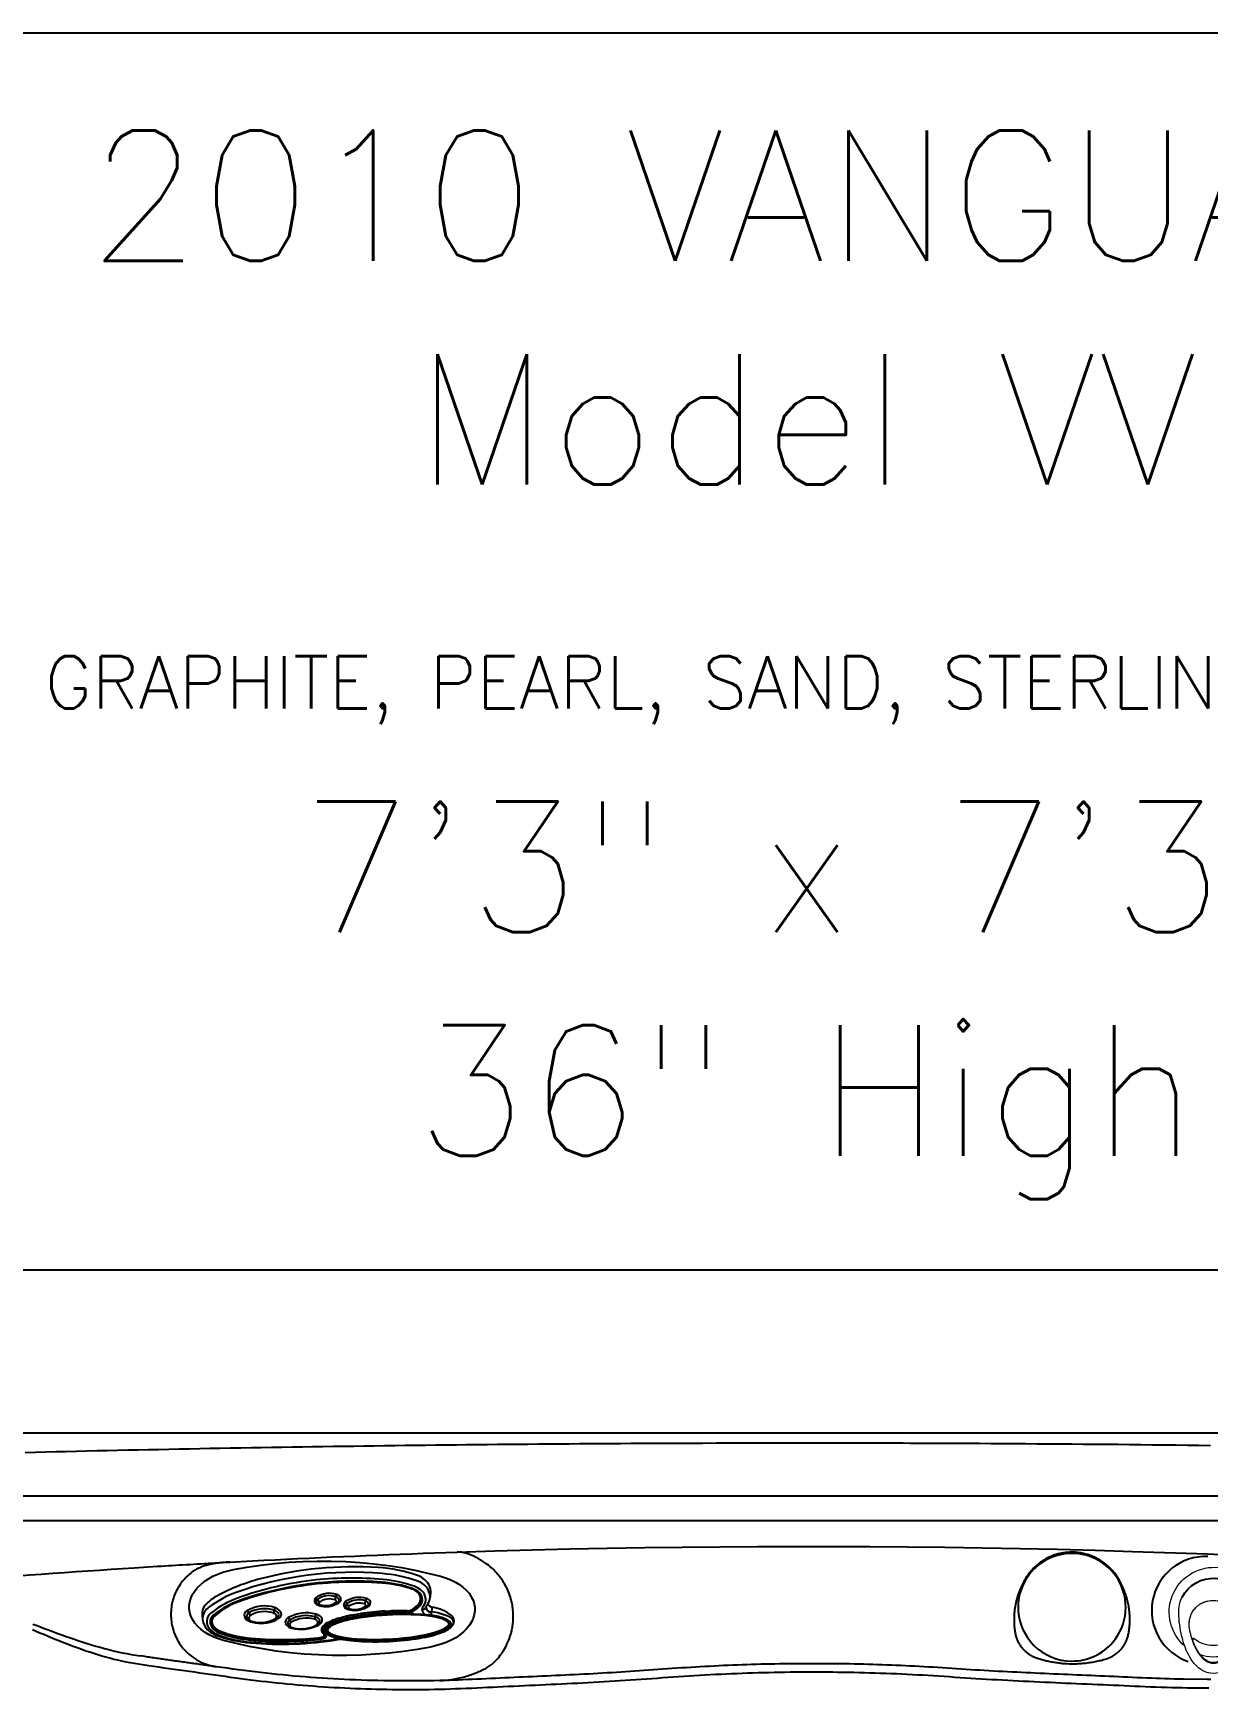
# Model space of a CAD drawing. Extents: x 527 to 614, y 487 to 635.
# Drawn here: x 546.6 to 582.6, y 583.7 to 634.7 of the extents above; entities that cross this region are included whole.
import ezdxf
from ezdxf.enums import TextEntityAlignment as Align

# ---------------------------------------------------------------- set-up
doc = ezdxf.new("R2010")
doc.units = 0
doc.header["$MEASUREMENT"] = 0
for name, color, linetype in [('1', 4, 'Continuous'), ('DIM', 3, 'Continuous'), ('DOMESTIC', 7, 'Continuous'), ('SPA', 2, 'Continuous')]:
    doc.layers.add(name, color=color, linetype=linetype)
doc.styles.add('SIMPLEX', font='simplex')
doc.styles.get("Standard").update_dxf_attribs({"font": 'simplex.shx', "height": 20})

# ---------------------------------------------------------------- blocks, each defined once
blk = doc.blocks.new('AUX PANEL')
at = {"layer": '1', "color": 3}
for p, q in [((3.509, 0.604), (3.478, 0.65)), ((3.575, 0.518), (3.53, 0.586)), ((4.058, 0.603), (4.081, 0.683)), ((4.09, 0.706), (4.105, 0.761)), ((4.38, 0.551), (4.414, 0.5)), ((4.986, 0.589), (4.966, 0.51)), ((4.997, 0.611), (5.013, 0.673)), ((1.381, 0.18), (1.412, 0.125)), ((1.475, 0.043), (1.435, 0.111)), ((2.197, 0.211), (2.18, 0.135)), ((2.208, 0.231), (2.221, 0.292)), ((2.639, 0.004), (2.67, -0.05)), ((3.463, 0.058), (3.446, -0.018)), ((3.473, 0.078), (3.487, 0.139)), ((4.479, 0.418), (4.435, 0.484)), ((2.733, -0.133), (2.694, -0.064))]:
    blk.add_line(p, q, dxfattribs=at)
at = {"layer": '1', "color": 2}
for centre, radius, start, end in [((4.985, -9.767), 11.402, 88.2128, 106.5253), ((5.198, -2.936), 4.567, 72.7244, 88.2128), ((3.446, -4.582), 5.993, 106.5253, 120.0224), ((6.355, 0.783), 0.673, 27.941, 72.7244), ((6.52, 0.928), 0.461, 347.4297, 21.5705), ((1.16, -0.625), 1.423, 120.0224, 139.1091), ((3.546, 0.549), 0.122, 123.8991, 191.1005), ((3.557, 0.551), 0.133, 191.1005, 239.2691), ((3.902, 0.081), 0.71, 73.3731, 126.6286), ((3.756, 1.11), 0.73, 253.8892, 306.3578), ((4.04, 0.544), 0.226, 39.2156, 73.3731), ((4.106, 0.625), 0.133, 308.5481, 353.0694), ((4.135, 0.622), 0.104, 353.0694, 39.2156), ((4.521, 0.398), 0.209, 132.6044, 153.8236), ((4.823, -0.049), 0.747, 74.7178, 126.4448), ((4.964, 0.465), 0.213, 43.2785, 74.7178), ((5.042, 0.539), 0.105, 2.3795, 43.2785), ((5.034, 0.539), 0.113, 318.9553, 2.3795), ((6.497, 0.801), 0.467, 330.2411, 356.5702), ((7.096, 0.785), 0.134, 161.0592, 185.0976), ((0.353, 0.073), 0.356, 139.1091, 177.165), ((0.575, 0.062), 0.579, 177.165, 195.0902), ((1.456, 0.037), 0.166, 124.9572, 195.5352), ((1.932, -0.719), 1.059, 74.5553, 122.303), ((2.119, -0.041), 0.356, 39.1161, 74.5553), ((2.29, 0.098), 0.136, 312.1345, 39.1161), ((2.747, -0.163), 0.199, 122.6939, 156.8016), ((3.227, -0.96), 1.129, 76.7009, 121.3875), ((3.4, -0.227), 0.376, 56.7854, 76.7009), ((3.655, 0.716), 0.324, 239.2691, 251.6989), ((3.508, -0.063), 0.18, 20.6812, 56.7854), ((3.563, -0.042), 0.121, 328.9479, 20.6812), ((4.41, 0.452), 0.0848, 153.8236, 197.8039), ((4.49, 0.478), 0.169, 197.8039, 216.3234), ((4.452, 0.45), 0.122, 216.3234, 246.3113), ((4.591, 0.767), 0.468, 246.3113, 256.5178), ((4.649, 1.008), 0.716, 256.5178, 287.4956), ((4.599, 1.167), 0.882, 287.4956, 301.8398), ((4.935, 0.625), 0.244, 301.8398, 318.9553), ((6.881, -0.821), 1.3, 54.6823, 82.229), ((7.51, 0.068), 0.211, 336.4607, 54.6823), ((7.58, 0.021), 0.129, 343.1859, 45.0041), ((0.491, -0.088), 0.474, 179.8157, 227.6318), ((0.754, 0.2), 0.864, 227.6318, 252.8661), ((1.455, 0.036), 0.164, 195.5352, 241.4325), ((1.697, 0.481), 0.671, 241.4325, 256.2015), ((1.785, 0.84), 1.041, 256.2015, 297.5534), ((2.013, 0.404), 0.548, 297.5534, 312.1345), ((2.671, -0.131), 0.117, 156.8016, 204.877), ((2.742, -0.098), 0.195, 204.877, 240.8784), ((2.874, 0.14), 0.468, 240.8784, 255.1995), ((3.004, 0.828), 1.167, 257.763, 299.021), ((3.472, 0.013), 0.228, 295.63, 328.9479), ((5.26, 6.446), 7.085, 274.0179, 281.6923), ((6.133, 2.652), 3.194, 280.147, 293.4583), ((7.001, 0.653), 1.015, 293.4583, 302.5562), ((7.298, 0.187), 0.462, 302.5562, 320.7933), ((7.452, 0.062), 0.264, 320.7933, 342.7195), ((1.747, 3.422), 4.235, 252.8661, 266.7927), ((2.089, 9.947), 10.769, 266.9181, 281.2009), ((4.278, -1.121), 0.513, 88.3059, 100.9296), ((4.256, -1.934), 1.326, 82.8545, 88.4017), ((5.11, 6.4), 7.051, 264.3901, 275.2555)]:
    blk.add_arc(centre, radius, start, end, dxfattribs=at)
at = {"layer": '1', "color": 3}
for centre, radius, start, end in [((4.898, -9.084), 10.546, 86.8632, 111.5506), ((4.876, -8.962), 10.247, 97.9706, 111.8262), ((4.94, -9.286), 10.481, 87.0677, 111.2921), ((5.003, -9.862), 11.03, 87.4903, 101.2777), ((4.88, -8.986), 10.271, 86.5699, 97.9706), ((5.294, -2.689), 4.139, 72.501, 87.4952), ((5.273, -2.793), 3.981, 73.2277, 87.0677), ((5.302, -2.643), 3.805, 73.2962, 87.2313), ((5.25, -2.804), 4.079, 72.6462, 86.5699), ((6.266, 0.448), 0.672, 50.6403, 72.6462), ((6.434, 0.738), 0.531, 4.3959, 78.6317), ((2.12, -2.091), 3.022, 111.2615, 129.3913), ((2.113, -2.063), 2.815, 111.8262, 130.4243), ((4.522, -7.881), 8.993, 100.738, 112.1152), ((3.549, 0.52), 0.0681, 147.5692, 208.5669), ((3.651, 0.455), 0.189, 129.8753, 147.5692), ((3.9, 0.087), 0.633, 73.4336, 125.8479), ((3.61, 0.473), 0.0468, 123.687, 168.3826), ((3.754, 1.057), 0.664, 254.4282, 305.983), ((3.899, 0.093), 0.525, 72.5871, 126.8184), ((3.757, 0.965), 0.556, 253.9429, 305.979), ((4.033, 0.522), 0.0756, 43.0492, 72.5871), ((4.025, 0.506), 0.195, 54.0655, 73.4336), ((4.064, 0.545), 0.0357, 303.2086, 351.2073), ((4.059, 0.546), 0.0408, 351.2073, 43.0492), ((4.083, 0.587), 0.0953, 5.0171, 54.0655), ((4.095, 0.588), 0.0841, 305.983, 5.0171), ((4.82, -0.045), 0.665, 75.5501, 125.3139), ((4.816, -0.029), 0.55, 74.6927, 126.8054), ((4.938, 0.415), 0.19, 54.8314, 75.5501), ((4.999, 0.5), 0.0854, 9.7066, 54.8314), ((5.01, 0.502), 0.0741, 323.8454, 9.7066), ((6.31, 0.63), 0.392, 35.432, 77.2832), ((6.317, 0.64), 0.371, 16.1555, 77.5899), ((6.26, 0.484), 0.557, 47.3073, 73.2277), ((6.222, 0.449), 0.593, 49.076, 63.9015), ((6.288, 0.8), 0.418, 309.7821, 323.2215), ((6.266, 0.835), 0.468, 313.1514, 327.7289), ((6.442, 0.704), 0.257, 0.3358, 49.076), ((6.443, 0.682), 0.288, 306.9321, 47.3073), ((6.565, 0.61), 0.0832, 313.3958, 342.3064), ((6.423, 0.711), 0.253, 350.8857, 35.432), ((6.416, 0.709), 0.26, 331.3848, 351.4245), ((6.459, 0.713), 0.24, 327.7289, 356.3018), ((6.445, 0.665), 0.391, 8.207, 50.6403), ((6.92, 0.381), 0.192, 137.2968, 179.7854), ((6.552, 0.68), 0.283, 323.3704, 8.207), ((6.928, 0.461), 0.0807, 137.932, 181.7008), ((7.159, 0.366), 0.327, 141.7136, 152.8307), ((7.09, 0.717), 0.252, 219.319, 262.229), ((0.464, -0.12), 0.449, 125.7886, 176.0645), ((0.489, -0.192), 0.339, 126.3542, 229.549), ((0.608, -0.252), 0.369, 130.1613, 155.7405), ((0.542, -0.181), 0.258, 125.8818, 192.4668), ((1.953, -1.713), 2.314, 110.6898, 133.9375), ((2.142, -2.108), 2.777, 111.2921, 129.6708), ((1.471, 0.004), 0.107, 152.7339, 212.7658), ((1.519, -0.02), 0.16, 124.1793, 152.7339), ((1.937, -0.724), 0.979, 74.0084, 121.0922), ((1.571, -0.087), 0.153, 128.0613, 147.9271), ((1.936, -0.697), 0.864, 73.9923, 122.1245), ((2.145, -0.006), 0.142, 22.2291, 78.4856), ((2.141, -0.014), 0.24, 43.5931, 74.0084), ((2.194, 0.028), 0.0852, 296.3745, 13.5406), ((2.19, 0.1), 0.166, 296.8486, 325.4042), ((2.231, 0.072), 0.116, 325.4042, 43.5931), ((3.23, -0.952), 1.037, 77.0116, 121.1182), ((3.23, -0.95), 0.957, 76.8343, 121.2453), ((3.422, -0.167), 0.229, 48.7509, 79.6516), ((3.614, 0.555), 0.143, 208.5669, 254.4282), ((3.599, 0.475), 0.0356, 168.3826, 202.5332), ((3.612, 0.48), 0.0492, 202.5332, 222.9991), ((3.497, -0.081), 0.115, 7.9831, 49.4672), ((3.615, 0.484), 0.0543, 222.9991, 256.7133), ((4.471, -0.953), 1.03, 106.5339, 114.5292), ((5.34, -3.307), 3.525, 102.8403, 110.6261), ((5.585, -4.141), 4.34, 100.5484, 109.5628), ((-0.018, 14.17), 14.745, 286.5339, 287.4444), ((5.504, -3.891), 4.038, 102.2348, 108.3973), ((5.717, -4.638), 4.807, 99.0995, 107.8856), ((4.468, 0.419), 0.0796, 150.4891, 190.7765), ((4.471, 0.42), 0.0832, 190.7765, 243.1564), ((4.495, 0.403), 0.112, 123.4939, 150.4891), ((4.934, -1.591), 1.775, 99.8338, 107.4444), ((4.593, 0.66), 0.352, 243.1564, 251.5771), ((4.509, 0.379), 0.0398, 126.097, 204.1853), ((4.522, 0.392), 0.0572, 210.9526, 260.5563), ((4.647, 0.99), 0.685, 255.9831, 305.64), ((6.284, -7.363), 7.57, 93.3483, 103.6374), ((4.65, 0.902), 0.583, 256.3823, 305.5673), ((5.998, -6.07), 6.365, 98.8978, 103.0896), ((3.848, 4.674), 4.583, 279.8338, 282.6858), ((6.38, -8.259), 8.493, 90.8326, 101.7653), ((6.378, -8.401), 8.672, 90.7076, 100.5484), ((6.29, -7.841), 8.171, 94.8825, 100.1158), ((6.364, -8.326), 8.551, 90.8476, 99.4711), ((4.951, 0.443), 0.0591, 34.3397, 77.9306), ((4.965, 0.461), 0.0411, 304.9146, 341.0021), ((4.973, 0.458), 0.0326, 341.0021, 34.3397), ((6.383, -8.558), 8.882, 93.025, 98.8687), ((4.954, 0.543), 0.144, 310.0461, 323.8454), ((5.482, 3.073), 2.775, 272.3124, 276.4711), ((6.39, -8.711), 9.046, 90.7404, 93.7685), ((6.393, -6.216), 6.434, 84.8655, 94.9188), ((6.3, -6.423), 6.746, 90.1738, 93.2747), ((6.465, -4.752), 4.981, 83.7239, 92.6272), ((6.421, -6.928), 7.162, 86.4713, 91.3134), ((6.286, 0.603), 0.269, 267.1106, 296.5573), ((6.279, 0.607), 0.284, 270.1174, 305.362), ((6.281, 0.595), 0.324, 270.7773, 305.3436), ((5.59, 1.557), 1.447, 304.3422, 311.8229), ((5.653, 1.489), 1.365, 305.362, 313.1514), ((7.971, -1.352), 2.256, 126.9321, 131.7726), ((6.729, 0.519), 0.133, 269.1945, 321.2663), ((6.914, 0.401), 0.187, 185.7097, 251.1934), ((6.778, 0.48), 0.0707, 321.2663, 351.2247), ((7.011, 0.487), 0.166, 189.7009, 275.984), ((6.869, -1.11), 1.324, 83.9007, 90.2641), ((7.179, -4.264), 4.496, 92.6065, 93.9775), ((6.722, -2.233), 2.438, 77.8804, 84.1832), ((6.913, -1.414), 1.642, 86.2447, 87.8295), ((6.995, 0.227), 0.0251, 304.6788, 354.3337), ((6.76, -1.902), 2.123, 71.5446, 83.2367), ((6.885, -1.285), 1.489, 66.5256, 85.1925), ((6.714, 0.293), 0.314, 347.339, 5.2156), ((6.798, -1.709), 1.947, 70.3737, 83.4318), ((-44.67, 7.536), 52.198, 352.0555, 352.2188), ((6.88, -1.462), 1.791, 68.7788, 85.2916), ((7.039, -0.86), 1.029, 68.4457, 79.1127), ((7.219, -0.405), 0.539, 55.1292, 68.4457), ((7.292, -0.308), 0.443, 54.3966, 71.5446), ((7.285, -0.337), 0.491, 50.7876, 70.102), ((7.401, -0.098), 0.195, 43.96, 66.5256), ((7.368, -0.192), 0.43, 45.0041, 68.1277), ((7.469, -0.047), 0.103, 14.5673, 55.1292), ((7.429, -0.071), 0.155, 31.3477, 43.96), ((7.458, -0.08), 0.16, 34.1573, 55.4533), ((7.507, -0.023), 0.0639, 328.3765, 31.3477), ((7.537, -0.028), 0.066, 9.4117, 35.1562), ((7.509, -0.062), 0.135, 25.2231, 50.7876), ((0.49, -0.199), 0.241, 155.7405, 201.1498), ((0.607, -0.154), 0.366, 201.1498, 229.791), ((0.796, 0.168), 0.813, 229.549, 251.3924), ((0.542, -0.181), 0.258, 192.4668, 225.9064), ((0.544, -0.182), 0.238, 145.5885, 216.491), ((0.712, -0.055), 0.448, 216.6808, 252.308), ((0.768, 0.052), 0.582, 225.9064, 250.7557), ((0.726, -0.013), 0.55, 229.791, 250.6244), ((1.719, 2.917), 3.586, 251.421, 266.6959), ((1.642, 2.557), 3.235, 250.7557, 268.2288), ((1.545, 0.052), 0.195, 212.7658, 238.9868), ((1.495, -0.039), 0.0641, 147.9271, 199.8187), ((1.55, -0.02), 0.122, 199.8187, 253.5053), ((1.569, 0.092), 0.241, 238.9868, 257.7433), ((1.777, 0.8), 0.979, 254.6751, 299.9168), ((1.771, 0.741), 0.914, 253.9045, 300.2528), ((2.755, -0.173), 0.124, 119.3649, 179.4903), ((2.697, -0.172), 0.0667, 179.4903, 211.4512), ((2.801, -0.109), 0.188, 211.4512, 232.968), ((2.913, 0.122), 0.442, 239.3306, 254.9563), ((2.78, -0.212), 0.0917, 119.9247, 176.6499), ((2.751, -0.21), 0.0627, 176.6499, 226.1655), ((2.836, -0.13), 0.18, 224.0976, 257.7365), ((3.005, 0.713), 1.04, 258.5229, 301.6489), ((3.418, -0.172), 0.156, 40.7191, 79.6716), ((3.281, 0.092), 0.363, 300.9021, 313.0712), ((3.476, -0.116), 0.078, 313.0712, 353.294), ((3.482, -0.117), 0.0718, 353.294, 40.7191), ((3.433, -0.011), 0.199, 306.2106, 325.1023), ((3.528, -0.077), 0.0841, 325.1023, 7.9831), ((3.747, -0.324), 0.0827, 150.5571, 182.8718), ((3.82, -0.32), 0.155, 182.8718, 227.961), ((4.062, -0.501), 0.444, 130.5135, 150.5571), ((3.836, -0.336), 0.138, 172.0602, 214.1366), ((3.925, -0.359), 0.23, 124.3894, 169.4043), ((2.079, -2.308), 2.487, 47.71, 48.7976), ((3.843, -0.351), 0.136, 207.1302, 236.6627), ((3.818, -0.364), 0.0904, 166.6135, 217.2924), ((3.931, -0.391), 0.206, 126.5464, 166.6135), ((4.053, -0.185), 0.386, 217.2924, 229.962), ((3.732, -0.491), 0.0307, 346.5457, 47.71), ((3.727, -0.504), 0.0346, 328.4818, 9.2387), ((3.712, -0.55), 0.101, 41.922, 56.6627), ((4.135, -0.588), 0.557, 115.2129, 130.5135), ((3.765, -0.503), 0.0312, 340.7519, 41.922), ((3.887, -0.357), 0.0974, 144.7267, 219.3538), ((5.11, -2.09), 2.327, 120.2638, 124.3894), ((3.767, -0.526), 0.0596, 328.2455, 49.962), ((4.067, -0.485), 0.319, 124.409, 144.7267), ((4.548, -1.223), 1.242, 109.5628, 126.5464), ((3.978, -0.282), 0.216, 219.3538, 235.0523), ((3.888, -0.335), 0.0706, 140.1355, 219.6246), ((3.944, -0.303), 0.128, 190.8459, 243.2975), ((4.168, -0.569), 0.435, 121.2, 140.1355), ((4, -0.251), 0.211, 217.7981, 243.3099), ((3.919, -0.332), 0.0634, 141.203, 219.1831), ((4.12, -0.08), 0.462, 235.0523, 248.4056), ((4.177, -0.54), 0.395, 115.704, 141.203), ((4.045, -0.229), 0.226, 219.1831, 246.3327), ((4.26, 0.21), 0.73, 239.2096, 254.2492), ((4.565, -1.211), 1.199, 106.2225, 124.409), ((9.616, -12.229), 13.424, 114.5292, 115.2129), ((4.216, 0.127), 0.646, 241.3274, 251.047), ((4.33, -0.753), 0.78, 107.2647, 120.2638), ((4.61, -1.3), 1.29, 106.6488, 121.2), ((4.516, 0.923), 1.541, 248.4056, 265.6006), ((4.489, 0.783), 1.331, 246.3327, 263.3862), ((5.112, -2.481), 2.549, 103.9108, 115.704), ((4.526, 1.067), 1.636, 251.4763, 266.013), ((4.643, 1.57), 2.143, 254.2492, 264.5053), ((5.024, 7.92), 8.502, 269.1517, 277.8679), ((5.207, 6.346), 6.983, 272.7222, 285.7486), ((5.01, 8.132), 8.73, 274.7939, 279.984), ((5.139, 7.174), 7.757, 276.2528, 281.4226), ((5.513, 4.925), 5.47, 277.091, 287.0145), ((5.716, 4.172), 4.707, 279.8723, 287.2579), ((6.064, 2.81), 3.296, 280.6899, 293.4611), ((6.745, 1.019), 1.439, 284.6623, 303.8175), ((6.55, 1.504), 1.912, 287.104, 298.0281), ((6.608, 1.328), 1.709, 287.1896, 299.2994), ((7.053, 0.495), 0.778, 294.4942, 309.3287), ((7.319, 0.093), 0.285, 296.1958, 328.3765), ((7.186, 0.296), 0.547, 298.7146, 311.9764), ((7.41, 0.034), 0.252, 302.904, 330.5441), ((7.442, 0.02), 0.164, 309.3287, 346.5223), ((7.464, 0.001), 0.142, 308.0204, 340.8538), ((7.534, -0.023), 0.0683, 340.8538, 5.6104), ((7.548, -0.044), 0.093, 330.5441, 25.2231), ((1.653, 2.713), 3.498, 251.3924, 267.7645), ((1.658, 2.639), 3.361, 250.6244, 267.4121), ((2.124, 9.523), 10.261, 266.5519, 276.9572), ((2.128, 9.385), 10.067, 266.4926, 273.2192), ((2.114, 9.839), 10.637, 266.781, 281.4595), ((2.157, 8.778), 9.475, 266.2819, 279.2521), ((2.133, 9.406), 10.088, 273.1801, 278.8593), ((2.905, 3.665), 4.352, 276.0969, 281.2051), ((3.665, -0.381), 0.193, 274.3564, 303.3397), ((3.676, -0.459), 0.103, 276.3351, 322.16), ((3.73, -0.503), 0.102, 281.2051, 328.2455), ((3.74, -0.494), 0.0569, 303.3397, 340.7519), ((4.968, 4.102), 4.685, 262.2396, 269.1507), ((5.063, 5.863), 6.51, 264.1363, 274.1865), ((4.416, -0.589), 0.0236, 79.0835, 88.6815), ((5.016, 4.892), 5.49, 263.7712, 270.3976), ((5.077, 6.897), 7.488, 265.1015, 276.9538), ((5.015, 7.84), 8.438, 270.2675, 274.9269)]:
    blk.add_arc(centre, radius, start, end, dxfattribs=at)
blk = doc.blocks.new('air')
at = {"color": 4, "linetype": 'Continuous', "lineweight": 15}
for start, end in [(220.7492, 142.9494), (165.1969, 197.8132)]:
    blk.add_arc((0, 0), 1.375, start, end, dxfattribs=at)
at = {"layer": '1', "linetype": 'Continuous', "lineweight": 15}
blk.add_line((-1.521, -0.646), (-1.523, -0.644), dxfattribs=at)
at = {"layer": '1', "linetype": 'Continuous', "lineweight": 15, "flags": 128}
blk.add_lwpolyline([(-0.81, 0.621), (-0.905, 0.587), (-0.999, 0.549), (-1.092, 0.505), (-1.181, 0.456), (-1.267, 0.4), (-1.347, 0.337), (-1.405, 0.282), (-1.457, 0.221), (-1.487, 0.176), (-1.512, 0.128), (-1.531, 0.077), (-1.544, 0.02), (-1.546, -0.039), (-1.539, -0.097), (-1.522, -0.153), (-1.5, -0.203), (-1.472, -0.25), (-1.44, -0.294), (-1.381, -0.359), (-1.315, -0.416), (-1.244, -0.468), (-1.149, -0.525), (-1.05, -0.576), (-0.948, -0.619), (-0.844, -0.658)], dxfattribs=at)
at = {"layer": '1', "linetype": 'Continuous', "lineweight": 15}
for centre, radius, start, end in [((0.104, -2.603), 3.642, 92.0665, 102.7282), ((0.021, 0.084), 0.954, 70.8918, 92.891), ((-0.734, -0.399), 1.272, 112.1545, 143.4931), ((-0.187, -1.448), 2.451, 102.0442, 114.7624), ((-0.148, 0), 0.873, 137.3551, 181.5716), ((-1.223, -0.024), 0.655, 144.4276, 215.6266), ((-0.741, 0.343), 1.261, 216.4207, 247.5271), ((-0.141, -0.046), 0.88, 178.584, 220.1541), ((-0.154, 1.5), 2.557, 245.294, 257.3674), ((0.073, 2.388), 3.473, 256.4351, 268.374), ((0.016, -0.096), 0.988, 267.5789, 296.8901)]:
    blk.add_arc(centre, radius, start, end, dxfattribs=at)
at = {"layer": '1'}
for centre, radius, start, end in [((-0.802, 0.605), 0.0177, 309.977, 117.7542), ((-0.036, -0.025), 1.076, 297.6393, 69.9241), ((-0.836, -0.631), 0.028, 253.5221, 38.0725)]:
    blk.add_arc(centre, radius, start, end, dxfattribs=at)
at = {"layer": '1', "color": 3, "linetype": 'Continuous', "lineweight": 15}
for points, knots in [([(-0.605, -0.743), (-0.647, -0.733), (-0.729, -0.712), (-0.85, -0.673), (-0.969, -0.629), (-1.086, -0.577), (-1.185, -0.524), (-1.266, -0.473), (-1.331, -0.426), (-1.391, -0.373), (-1.446, -0.315), (-1.494, -0.251), (-1.526, -0.192), (-1.545, -0.142), (-1.556, -0.103), (-1.563, -0.064), (-1.566, -0.024), (-1.564, 0.016), (-1.557, 0.056), (-1.546, 0.094), (-1.527, 0.144), (-1.495, 0.202), (-1.446, 0.266), (-1.391, 0.324), (-1.33, 0.376), (-1.266, 0.423), (-1.185, 0.475), (-1.087, 0.528), (-0.971, 0.58), (-0.851, 0.625), (-0.73, 0.663), (-0.648, 0.684), (-0.607, 0.694)], [0, 0, 0, 0, 0.049918, 0.099848, 0.149772, 0.199708, 0.249758, 0.281163, 0.312549, 0.343847, 0.375097, 0.406409, 0.43777, 0.453463, 0.469146, 0.48481, 0.500452, 0.516071, 0.531676, 0.547279, 0.562891, 0.594116, 0.625338, 0.65655, 0.687781, 0.719016, 0.750242, 0.800203, 0.850202, 0.900166, 0.950083, 1, 1, 1, 1]), ([(-0.607, 0.694), (-0.587, 0.699), (-0.548, 0.707), (-0.508, 0.711), (-0.488, 0.713)], [0, 0, 0, 0, 0.499996, 1, 1, 1, 1]), ([(-0.432, 0.718), (-0.441, 0.717), (-0.46, 0.716), (-0.479, 0.714), (-0.488, 0.713)], [0, 0, 0, 0, 0.503897, 1, 1, 1, 1]), ([(-0.302, 0.718), (-0.325, 0.719), (-0.368, 0.721), (-0.411, 0.719), (-0.432, 0.718)], [0, 0, 0, 0, 0.515264, 1, 1, 1, 1]), ([(-0.029, 0.638), (-0.052, 0.649), (-0.097, 0.671), (-0.163, 0.693), (-0.225, 0.708), (-0.265, 0.714), (-0.284, 0.716)], [0, 0, 0, 0, 0.2871549, 0.5493861, 0.7868935, 1, 1, 1, 1]), ([(0.36, -0.024), (0.359, 0.002), (0.358, 0.054), (0.345, 0.133), (0.33, 0.192), (0.317, 0.232), (0.31, 0.252), (0.302, 0.272), (0.293, 0.293), (0.284, 0.313), (0.274, 0.333), (0.257, 0.365), (0.23, 0.407), (0.191, 0.46), (0.145, 0.511), (0.092, 0.559), (0.034, 0.602), (-0.008, 0.626), (-0.029, 0.638)], [0, 0, 0, 0, 0.095821, 0.193894, 0.294492, 0.320678, 0.347244, 0.374185, 0.401486, 0.429141, 0.457148, 0.485334, 0.563526, 0.642838, 0.730397, 0.819135, 0.909028, 1, 1, 1, 1]), ([(-0.031, -0.684), (-0.01, -0.672), (0.032, -0.65), (0.089, -0.608), (0.143, -0.56), (0.184, -0.515), (0.216, -0.474), (0.24, -0.44), (0.261, -0.405), (0.28, -0.37), (0.294, -0.339), (0.305, -0.314), (0.321, -0.272), (0.341, -0.206), (0.357, -0.114), (0.359, -0.054), (0.36, -0.024)], [0, 0, 0, 0, 0.089465, 0.177985, 0.265807, 0.356658, 0.40795, 0.458748, 0.509015, 0.558748, 0.607996, 0.633599, 0.659069, 0.775989, 0.88959, 1, 1, 1, 1]), ([(-0.469, -0.763), (-0.492, -0.761), (-0.538, -0.758), (-0.583, -0.748), (-0.605, -0.743)], [0, 0, 0, 0, 0.500007, 1, 1, 1, 1]), ([(-0.469, -0.763), (-0.458, -0.763), (-0.435, -0.765), (-0.412, -0.765), (-0.4, -0.765)], [0, 0, 0, 0, 0.497126, 1, 1, 1, 1]), ([(-0.283, -0.76), (-0.263, -0.758), (-0.223, -0.752), (-0.162, -0.737), (-0.096, -0.715), (-0.053, -0.695), (-0.031, -0.684)], [0, 0, 0, 0, 0.219659, 0.459288, 0.719297, 1, 1, 1, 1])]:
    blk.add_open_spline(points, degree=3, knots=knots, dxfattribs=at)
for points in [[(-0.302, 0.718), (-0.284, 0.716)], [(-0.4, -0.765), (-0.303, -0.762)]]:
    blk.add_open_spline(points, degree=1, dxfattribs=at)
at = {"layer": '1', "linetype": 'Continuous', "lineweight": 15}
blk.add_open_spline([(-0.283, -0.76), (-0.303, -0.762)], degree=1, dxfattribs=at)
blk = doc.blocks.new('2010VANGUARD')
at = {"layer": '1', "color": 3, "linetype": 'Continuous'}
for p, q in [((74.867, 84.809), (11.87, 84.809)), ((51.483, 83.088), (51.499, 83.05)), ((50.116, 82.338), (50.153, 82.355)), ((50.168, 82.414), (50.352, 82.586)), ((52.853, 82.38), (52.912, 82.251))]:
    blk.add_line(p, q, dxfattribs=at)
at = {"layer": '1', "color": 4}
blk.add_lwpolyline([(86.737, 74.737, 0.414214), (74.737, 86.737), (12, 86.737, 0.414214), (0, 74.737), (0, 12, 0.414214), (12, 0), (74.737, 0, 0.414214), (86.737, 12)], format="xyb", close=True, dxfattribs=at)
at = {"layer": '1', "color": 3, "linetype": 'Continuous'}
for points in [[(40.186, 86.423), (39.872, 86.422), (39.557, 86.421), (39.242, 86.42), (38.928, 86.418), (38.613, 86.417), (38.298, 86.415), (37.984, 86.414), (37.669, 86.412), (37.354, 86.41), (37.04, 86.408), (36.725, 86.406), (36.41, 86.404), (36.095, 86.402), (35.781, 86.399), (35.466, 86.397), (35.151, 86.394), (34.837, 86.392), (34.522, 86.389), (34.207, 86.386), (33.893, 86.383), (33.578, 86.38), (33.264, 86.377), (32.949, 86.374), (32.634, 86.37), (32.32, 86.367), (32.005, 86.363), (31.69, 86.36), (31.376, 86.356), (31.061, 86.352), (30.746, 86.348), (30.432, 86.344), (30.117, 86.34), (29.803, 86.336), (29.488, 86.331), (29.173, 86.327), (28.859, 86.322), (28.544, 86.318), (28.23, 86.313), (27.915, 86.308), (27.6, 86.303), (27.286, 86.298), (26.971, 86.293), (26.657, 86.288), (26.342, 86.282), (26.027, 86.277), (25.713, 86.271), (25.398, 86.265), (25.084, 86.26), (24.769, 86.254), (24.454, 86.248), (24.14, 86.242), (23.825, 86.235), (23.511, 86.229), (23.196, 86.223), (22.882, 86.216), (22.567, 86.209), (22.253, 86.203), (21.938, 86.196), (21.623, 86.189), (21.309, 86.182), (20.994, 86.175), (20.68, 86.167), (20.365, 86.16), (20.051, 86.153), (19.736, 86.145), (19.422, 86.137)], [(46.535, 86.423), (46.323, 86.424), (46.112, 86.424), (45.9, 86.425), (45.688, 86.426), (45.477, 86.426), (45.265, 86.427), (45.054, 86.427), (44.842, 86.427), (44.63, 86.428), (44.419, 86.428), (44.207, 86.428), (43.996, 86.428), (43.784, 86.428), (43.572, 86.428), (43.361, 86.428), (43.149, 86.428), (42.937, 86.428), (42.726, 86.428), (42.514, 86.428), (42.303, 86.428), (42.091, 86.428), (41.879, 86.427), (41.668, 86.427), (41.456, 86.426), (41.245, 86.426), (41.033, 86.426), (40.821, 86.425), (40.61, 86.424), (40.186, 86.423)], [(55.744, 86.351), (55.39, 86.356), (55.036, 86.36), (54.681, 86.364), (54.327, 86.368), (53.973, 86.372), (53.619, 86.376), (53.265, 86.379), (52.911, 86.383), (52.556, 86.386), (52.202, 86.389), (51.848, 86.392), (51.494, 86.395), (51.14, 86.398), (50.785, 86.401), (50.431, 86.403), (50.077, 86.406), (49.723, 86.408), (49.369, 86.41), (49.014, 86.412), (48.66, 86.414), (48.306, 86.416), (47.952, 86.418), (47.598, 86.419), (47.243, 86.421), (46.535, 86.423)], [(11.868, 84.061), (13.968, 84.061), (16.068, 84.061), (18.168, 84.061), (20.268, 84.061), (22.368, 84.061), (24.468, 84.061), (26.568, 84.061), (28.668, 84.061), (30.768, 84.061), (32.868, 84.061), (34.968, 84.061), (37.068, 84.061), (39.168, 84.061), (41.268, 84.061), (43.368, 84.061), (45.468, 84.061), (47.568, 84.061), (49.668, 84.061), (51.768, 84.061), (53.868, 84.061), (55.968, 84.061)], [(25.69, 82.783), (25.659, 82.782), (25.627, 82.78), (25.595, 82.778), (25.563, 82.775), (25.531, 82.773), (25.499, 82.77), (25.467, 82.768), (25.436, 82.765), (25.404, 82.761), (25.372, 82.758), (25.341, 82.754), (25.311, 82.75), (25.28, 82.746), (25.249, 82.742), (25.218, 82.737), (25.187, 82.731), (25.156, 82.726), (25.126, 82.72), (25.095, 82.713), (25.064, 82.707), (25.034, 82.699), (25.004, 82.692), (24.974, 82.683), (24.944, 82.675), (24.914, 82.665), (24.884, 82.655), (24.855, 82.645), (24.827, 82.635), (24.799, 82.623), (24.772, 82.612), (24.746, 82.6), (24.721, 82.588), (24.696, 82.576), (24.672, 82.563), (24.649, 82.55), (24.626, 82.536), (24.604, 82.523), (24.582, 82.509), (24.541, 82.48)], [(33.437, 82.811), (33.408, 82.829), (33.379, 82.846), (33.351, 82.863), (33.323, 82.879), (33.296, 82.894), (33.269, 82.909), (33.242, 82.923), (33.216, 82.937), (33.191, 82.95), (33.166, 82.962), (33.14, 82.974), (33.116, 82.986), (33.091, 82.996), (33.066, 83.006), (33.042, 83.016), (33.018, 83.025), (32.993, 83.034), (32.968, 83.042), (32.943, 83.05), (32.918, 83.057), (32.893, 83.063), (32.867, 83.069), (32.841, 83.075), (32.816, 83.079), (32.79, 83.083), (32.764, 83.086), (32.738, 83.088), (32.712, 83.089), (32.659, 83.089)], [(33.798, 79.716), (33.838, 79.757), (33.877, 79.799), (33.913, 79.842), (33.948, 79.884), (33.981, 79.926), (34.011, 79.969), (34.041, 80.011), (34.071, 80.056), (34.1, 80.104), (34.129, 80.155), (34.158, 80.209), (34.186, 80.266), (34.214, 80.326), (34.239, 80.386), (34.26, 80.442), (34.278, 80.493), (34.292, 80.539), (34.304, 80.577), (34.313, 80.611), (34.322, 80.646), (34.33, 80.681), (34.338, 80.717), (34.345, 80.755), (34.352, 80.793), (34.358, 80.832), (34.364, 80.872), (34.369, 80.912), (34.372, 80.954), (34.376, 80.996), (34.378, 81.039), (34.379, 81.083), (34.379, 81.128), (34.379, 81.173), (34.377, 81.219), (34.374, 81.266), (34.37, 81.313), (34.365, 81.361), (34.358, 81.41), (34.35, 81.459), (34.341, 81.509), (34.33, 81.559), (34.318, 81.61), (34.305, 81.661), (34.289, 81.713), (34.272, 81.764), (34.254, 81.816), (34.234, 81.868), (34.212, 81.919), (34.189, 81.97), (34.165, 82.019), (34.139, 82.068), (34.112, 82.116), (34.084, 82.163), (34.054, 82.209), (34.024, 82.255), (33.992, 82.299), (33.959, 82.343), (33.925, 82.385), (33.89, 82.426), (33.854, 82.467), (33.816, 82.506), (33.778, 82.545), (33.739, 82.582), (33.698, 82.618), (33.657, 82.653), (33.615, 82.687), (33.572, 82.72), (33.528, 82.751), (33.437, 82.811)], [(51.483, 83.088), (51.42, 83.086), (51.359, 83.082), (51.299, 83.076), (51.24, 83.068), (51.183, 83.058), (51.127, 83.046), (51.073, 83.032), (51.02, 83.017), (50.969, 83.001), (50.92, 82.983), (50.872, 82.964), (50.826, 82.945), (50.782, 82.924), (50.739, 82.903), (50.697, 82.88), (50.655, 82.856), (50.615, 82.831), (50.575, 82.805), (50.536, 82.778), (50.498, 82.75), (50.46, 82.721), (50.424, 82.69), (50.389, 82.659), (50.354, 82.627), (50.321, 82.593), (50.288, 82.559), (50.256, 82.524), (50.226, 82.488), (50.168, 82.414)], [(52.853, 82.38), (52.832, 82.41), (52.811, 82.439), (52.788, 82.467), (52.765, 82.496), (52.741, 82.524), (52.717, 82.551), (52.691, 82.579), (52.665, 82.606), (52.637, 82.632), (52.609, 82.659), (52.58, 82.684), (52.55, 82.71), (52.519, 82.734), (52.488, 82.758), (52.456, 82.782), (52.423, 82.805), (52.39, 82.827), (52.356, 82.848), (52.321, 82.869), (52.285, 82.888), (52.249, 82.907), (52.212, 82.926), (52.175, 82.943), (52.137, 82.96), (52.098, 82.975), (52.059, 82.99), (52.019, 83.004), (51.979, 83.017), (51.939, 83.028), (51.898, 83.039), (51.857, 83.049), (51.816, 83.057), (51.775, 83.065), (51.734, 83.071), (51.692, 83.077), (51.651, 83.081), (51.609, 83.084), (51.567, 83.087), (51.483, 83.088)], [(24.541, 82.48), (24.5, 82.448), (24.461, 82.416), (24.422, 82.382), (24.385, 82.348), (24.348, 82.312), (24.313, 82.275), (24.279, 82.236), (24.247, 82.197), (24.215, 82.157), (24.185, 82.116), (24.156, 82.074), (24.128, 82.03), (24.102, 81.986), (24.077, 81.941), (24.053, 81.896), (24.031, 81.849), (24.011, 81.802), (23.991, 81.753), (23.974, 81.705), (23.958, 81.655), (23.943, 81.605), (23.93, 81.554), (23.919, 81.502), (23.909, 81.45), (23.901, 81.398), (23.895, 81.345), (23.89, 81.291), (23.887, 81.237), (23.886, 81.183), (23.887, 81.128), (23.89, 81.074), (23.894, 81.019), (23.901, 80.964), (23.909, 80.909), (23.919, 80.854), (23.932, 80.799), (23.946, 80.744), (23.962, 80.689), (23.98, 80.636), (24, 80.584), (24.02, 80.534), (24.043, 80.485), (24.067, 80.437), (24.092, 80.391), (24.118, 80.345), (24.145, 80.301), (24.174, 80.259), (24.203, 80.217), (24.234, 80.177), (24.265, 80.138), (24.298, 80.101), (24.331, 80.065), (24.365, 80.03), (24.401, 79.996), (24.437, 79.963), (24.476, 79.93), (24.516, 79.898), (24.558, 79.867), (24.647, 79.807)], [(50.116, 82.338), (50.079, 82.281), (50.045, 82.223), (50.013, 82.165), (49.983, 82.107), (49.955, 82.049), (49.928, 81.991), (49.904, 81.934), (49.881, 81.876), (49.86, 81.818), (49.841, 81.761), (49.823, 81.704), (49.807, 81.647), (49.793, 81.591), (49.78, 81.535), (49.769, 81.48), (49.759, 81.426), (49.75, 81.372), (49.743, 81.318), (49.737, 81.265), (49.732, 81.213), (49.728, 81.161), (49.726, 81.11), (49.724, 81.06), (49.724, 81.011), (49.725, 80.962), (49.726, 80.914), (49.729, 80.867), (49.732, 80.822), (49.736, 80.777), (49.741, 80.733), (49.746, 80.69), (49.752, 80.649), (49.759, 80.611), (49.766, 80.576), (49.773, 80.544), (49.782, 80.512), (49.791, 80.482), (49.801, 80.453), (49.812, 80.425), (49.823, 80.398), (49.834, 80.371), (49.846, 80.346), (49.859, 80.322), (49.871, 80.3), (49.884, 80.278), (49.897, 80.257), (49.91, 80.237), (49.922, 80.218), (49.948, 80.184)], [(50.168, 82.414), (50.165, 82.41), (50.162, 82.406), (50.16, 82.403), (50.157, 82.399), (50.154, 82.395), (50.152, 82.391), (50.149, 82.388), (50.146, 82.384), (50.144, 82.38), (50.141, 82.376), (50.139, 82.372), (50.136, 82.369), (50.133, 82.365), (50.131, 82.361), (50.128, 82.357), (50.126, 82.353), (50.123, 82.35), (50.121, 82.346), (50.116, 82.338)], [(52.977, 80.084), (52.993, 80.101), (53.009, 80.119), (53.025, 80.138), (53.04, 80.157), (53.056, 80.177), (53.07, 80.198), (53.085, 80.219), (53.099, 80.241), (53.113, 80.264), (53.126, 80.287), (53.139, 80.311), (53.151, 80.335), (53.163, 80.36), (53.174, 80.385), (53.185, 80.412), (53.194, 80.438), (53.204, 80.465), (53.212, 80.493), (53.22, 80.521), (53.227, 80.55), (53.233, 80.58), (53.239, 80.61), (53.244, 80.641), (53.248, 80.672), (53.253, 80.703), (53.257, 80.736), (53.26, 80.768), (53.264, 80.801), (53.266, 80.835), (53.269, 80.869), (53.271, 80.903), (53.272, 80.938), (53.273, 80.973), (53.273, 81.009), (53.273, 81.045), (53.272, 81.082), (53.271, 81.118), (53.269, 81.156), (53.267, 81.193), (53.264, 81.232), (53.26, 81.27), (53.256, 81.31), (53.25, 81.349), (53.244, 81.39), (53.238, 81.43), (53.23, 81.471), (53.222, 81.512), (53.213, 81.554), (53.203, 81.596), (53.192, 81.639), (53.181, 81.681), (53.168, 81.724), (53.154, 81.767), (53.14, 81.811), (53.124, 81.854), (53.108, 81.897), (53.091, 81.939), (53.074, 81.98), (53.056, 82.02), (53.038, 82.059), (53.02, 82.097), (53.001, 82.134), (52.982, 82.169), (52.963, 82.203), (52.945, 82.236), (52.926, 82.268), (52.907, 82.298), (52.889, 82.327), (52.853, 82.38)], [(19.657, 80.883), (19.784, 80.835), (19.911, 80.787), (20.038, 80.739), (20.165, 80.692), (20.292, 80.644), (20.42, 80.598), (20.548, 80.552), (20.676, 80.506), (20.805, 80.461), (20.934, 80.417), (21.063, 80.374), (21.194, 80.331), (21.324, 80.29), (21.456, 80.25), (21.588, 80.211), (21.72, 80.173), (21.854, 80.137), (21.988, 80.102), (22.123, 80.068), (22.258, 80.037), (22.395, 80.007), (22.532, 79.979), (22.669, 79.954), (22.947, 79.909)], [(22.897, 79.653), (22.769, 79.672), (22.641, 79.694), (22.514, 79.719), (22.388, 79.745), (22.262, 79.773), (22.137, 79.803), (22.012, 79.835), (21.889, 79.869), (21.765, 79.904), (21.643, 79.94), (21.521, 79.978), (21.4, 80.018), (21.28, 80.058), (21.161, 80.1), (21.041, 80.142), (20.923, 80.186), (20.805, 80.23), (20.688, 80.276), (20.57, 80.322), (20.454, 80.368), (20.337, 80.415), (20.221, 80.463), (20.105, 80.511), (19.99, 80.56), (19.874, 80.609), (19.759, 80.658), (19.643, 80.708)], [(49.948, 80.184), (49.962, 80.165), (49.978, 80.146), (49.994, 80.128), (50.011, 80.109), (50.028, 80.091), (50.046, 80.073), (50.064, 80.056), (50.083, 80.039), (50.103, 80.022), (50.123, 80.006), (50.144, 79.99), (50.166, 79.974), (50.188, 79.959), (50.21, 79.944), (50.233, 79.93), (50.257, 79.916), (50.282, 79.903), (50.307, 79.891), (50.332, 79.879), (50.358, 79.868), (50.385, 79.857), (50.414, 79.847), (50.444, 79.836), (50.477, 79.826), (50.511, 79.816), (50.546, 79.805), (50.581, 79.796), (50.616, 79.786), (50.651, 79.777), (50.685, 79.769), (50.719, 79.76), (50.754, 79.752), (50.789, 79.745), (50.824, 79.737), (50.86, 79.73), (50.895, 79.724), (50.931, 79.718), (50.967, 79.712), (51.003, 79.706), (51.04, 79.701), (51.076, 79.696), (51.113, 79.691), (51.15, 79.687), (51.188, 79.683), (51.225, 79.68), (51.262, 79.677), (51.3, 79.674), (51.338, 79.672), (51.414, 79.669)], [(55.693, 78.92), (55.53, 78.919), (55.368, 78.92), (55.205, 78.921), (55.043, 78.923), (54.881, 78.925), (54.718, 78.928), (54.556, 78.932), (54.394, 78.936), (54.231, 78.941), (54.069, 78.946), (53.907, 78.952), (53.746, 78.959), (53.584, 78.967), (53.422, 78.974), (53.261, 78.982), (53.099, 78.99), (52.937, 78.997), (52.775, 79.004), (52.613, 79.011), (52.451, 79.018), (52.289, 79.025), (52.127, 79.032), (51.965, 79.039), (51.803, 79.046), (51.641, 79.053), (51.479, 79.06), (51.317, 79.067), (51.155, 79.075), (50.993, 79.082), (50.831, 79.089), (50.668, 79.097), (50.506, 79.104), (50.344, 79.112), (50.182, 79.119), (50.019, 79.127), (49.857, 79.135), (49.695, 79.144), (49.533, 79.152), (49.37, 79.161), (49.208, 79.17), (49.046, 79.179), (48.883, 79.188), (48.721, 79.198), (48.559, 79.208), (48.396, 79.218), (48.234, 79.228), (48.071, 79.239), (47.909, 79.25), (47.747, 79.262), (47.584, 79.273), (47.422, 79.284), (47.259, 79.294), (47.097, 79.304), (46.934, 79.313), (46.772, 79.322), (46.609, 79.331), (46.446, 79.339), (46.284, 79.347), (46.121, 79.354), (45.958, 79.36), (45.795, 79.367), (45.633, 79.373), (45.47, 79.378), (45.307, 79.383), (45.144, 79.388), (44.982, 79.392), (44.819, 79.395), (44.656, 79.399), (44.493, 79.401), (44.33, 79.404), (44.167, 79.406), (44.004, 79.407), (43.841, 79.408), (43.678, 79.409), (43.515, 79.409), (43.352, 79.408), (43.189, 79.407), (43.026, 79.406), (42.863, 79.405), (42.7, 79.402), (42.537, 79.4), (42.373, 79.397), (42.21, 79.393), (42.047, 79.39), (41.884, 79.385), (41.721, 79.38), (41.558, 79.375), (41.394, 79.369), (41.231, 79.363), (41.068, 79.357), (40.905, 79.35), (40.742, 79.342), (40.579, 79.334), (40.416, 79.326), (40.253, 79.317), (40.09, 79.308), (39.927, 79.298), (39.764, 79.288), (39.602, 79.278), (39.439, 79.267), (39.276, 79.255), (39.113, 79.243), (38.951, 79.231), (38.788, 79.218), (38.625, 79.207), (38.463, 79.195), (38.3, 79.184), (38.137, 79.172), (37.974, 79.162), (37.812, 79.151), (37.649, 79.141), (37.486, 79.131), (37.324, 79.121), (37.161, 79.111), (36.998, 79.102), (36.836, 79.093), (36.673, 79.084), (36.51, 79.076), (36.348, 79.067), (36.185, 79.059), (36.022, 79.051), (35.86, 79.043), (35.697, 79.035), (35.535, 79.027), (35.372, 79.019), (35.21, 79.012), (35.047, 79.004), (34.885, 78.997), (34.722, 78.989), (34.56, 78.982), (34.397, 78.974), (34.235, 78.967), (34.073, 78.959), (33.91, 78.952), (33.748, 78.944), (33.586, 78.937), (33.423, 78.929), (33.261, 78.921), (33.099, 78.913), (32.937, 78.906), (32.775, 78.9), (32.612, 78.894), (32.45, 78.888), (32.288, 78.883), (32.126, 78.879), (31.964, 78.876), (31.802, 78.873), (31.64, 78.871), (31.478, 78.869), (31.316, 78.868), (31.154, 78.868), (30.992, 78.869), (30.83, 78.87), (30.669, 78.871), (30.507, 78.874), (30.345, 78.877), (30.183, 78.88), (30.022, 78.885), (29.86, 78.89), (29.699, 78.895), (29.537, 78.902), (29.376, 78.909), (29.215, 78.916), (29.054, 78.925), (28.893, 78.934), (28.731, 78.943), (28.571, 78.954), (28.41, 78.965), (28.249, 78.976), (28.088, 78.989), (27.928, 79.001), (27.768, 79.015), (27.609, 79.029), (27.449, 79.044), (27.29, 79.059), (27.131, 79.075), (26.972, 79.092), (26.814, 79.109), (26.656, 79.127), (26.498, 79.146), (26.34, 79.165), (26.183, 79.185), (26.025, 79.206), (25.868, 79.228), (25.711, 79.25), (25.555, 79.272), (25.398, 79.295), (25.241, 79.317), (25.084, 79.339), (24.928, 79.361), (24.771, 79.383), (24.615, 79.405), (24.458, 79.426), (24.302, 79.448), (24.145, 79.47), (23.989, 79.492), (23.833, 79.514), (23.677, 79.537), (23.521, 79.559), (23.365, 79.582), (23.209, 79.606), (22.897, 79.653)], [(25.289, 79.575), (25.242, 79.582), (25.195, 79.589), (25.148, 79.595), (25.101, 79.602), (25.054, 79.608), (25.007, 79.615), (24.96, 79.621), (24.913, 79.628), (24.866, 79.634), (24.82, 79.641), (24.773, 79.647), (24.726, 79.654), (24.679, 79.66), (24.632, 79.667), (24.585, 79.673), (24.538, 79.68), (24.491, 79.686), (24.444, 79.693), (24.397, 79.699), (24.35, 79.706), (24.303, 79.712), (24.257, 79.719), (24.21, 79.725), (24.163, 79.732), (24.116, 79.738), (24.069, 79.745), (24.022, 79.751), (23.975, 79.758), (23.929, 79.764), (23.882, 79.771), (23.835, 79.778), (23.788, 79.784), (23.741, 79.791), (23.694, 79.798), (23.648, 79.804), (23.601, 79.811), (23.554, 79.818), (23.507, 79.825), (23.461, 79.832), (23.414, 79.839), (23.367, 79.846), (23.321, 79.853), (23.274, 79.86), (23.227, 79.867), (23.18, 79.874), (23.134, 79.881), (23.087, 79.888), (23.04, 79.895), (22.947, 79.909)], [(24.647, 79.807), (24.658, 79.8), (24.669, 79.793), (24.68, 79.787), (24.692, 79.78), (24.703, 79.773), (24.715, 79.767), (24.727, 79.76), (24.738, 79.754), (24.751, 79.748), (24.763, 79.741), (24.775, 79.735), (24.788, 79.729), (24.8, 79.723), (24.813, 79.717), (24.826, 79.711), (24.839, 79.705), (24.852, 79.699), (24.866, 79.693), (24.881, 79.687), (24.896, 79.681), (24.911, 79.675), (24.927, 79.669), (24.943, 79.663), (24.96, 79.657), (24.978, 79.651), (24.995, 79.645), (25.014, 79.639), (25.032, 79.633), (25.051, 79.627), (25.071, 79.622), (25.091, 79.616), (25.111, 79.611), (25.132, 79.606), (25.153, 79.601), (25.175, 79.596), (25.197, 79.591), (25.219, 79.587), (25.242, 79.583), (25.289, 79.575)], [(32.126, 79.152), (32.179, 79.153), (32.231, 79.156), (32.284, 79.16), (32.336, 79.165), (32.389, 79.171), (32.441, 79.177), (32.492, 79.185), (32.543, 79.193), (32.594, 79.202), (32.645, 79.212), (32.694, 79.222), (32.744, 79.234), (32.793, 79.245), (32.841, 79.258), (32.889, 79.271), (32.936, 79.284), (32.983, 79.298), (33.029, 79.313), (33.074, 79.328), (33.118, 79.344), (33.162, 79.359), (33.204, 79.376), (33.246, 79.392), (33.287, 79.409), (33.327, 79.426), (33.365, 79.443), (33.403, 79.461), (33.44, 79.479), (33.476, 79.497), (33.511, 79.516), (33.546, 79.534), (33.579, 79.554), (33.611, 79.573), (33.642, 79.593), (33.672, 79.613), (33.7, 79.633), (33.727, 79.653), (33.752, 79.674), (33.798, 79.716)], [(54.915, 79.195), (54.774, 79.198), (54.632, 79.2), (54.491, 79.204), (54.349, 79.208), (54.207, 79.212), (54.066, 79.217), (53.924, 79.223), (53.783, 79.229), (53.641, 79.235), (53.499, 79.241), (53.358, 79.248), (53.216, 79.254), (53.074, 79.261), (52.933, 79.267), (52.791, 79.274), (52.649, 79.28), (52.507, 79.286), (52.365, 79.292), (52.224, 79.298), (52.082, 79.304), (51.94, 79.31), (51.798, 79.316), (51.656, 79.322), (51.514, 79.328), (51.372, 79.334), (51.23, 79.34), (51.088, 79.346), (50.946, 79.352), (50.804, 79.359), (50.662, 79.365), (50.519, 79.371), (50.377, 79.378), (50.235, 79.385), (50.093, 79.391), (49.951, 79.398), (49.809, 79.405), (49.667, 79.412), (49.524, 79.42), (49.382, 79.427), (49.24, 79.434), (49.098, 79.442), (48.955, 79.45), (48.813, 79.458), (48.671, 79.467), (48.529, 79.475), (48.387, 79.484), (48.244, 79.494), (48.102, 79.503), (47.96, 79.512), (47.818, 79.522), (47.675, 79.531), (47.533, 79.541), (47.391, 79.55), (47.248, 79.558), (47.106, 79.567), (46.964, 79.575), (46.821, 79.583), (46.679, 79.591), (46.536, 79.598), (46.394, 79.605), (46.251, 79.611), (46.109, 79.617), (45.966, 79.623), (45.823, 79.628), (45.681, 79.633), (45.538, 79.638), (45.396, 79.643), (45.253, 79.647), (45.11, 79.651), (44.968, 79.654), (44.825, 79.657), (44.682, 79.66), (44.539, 79.662), (44.397, 79.664), (44.254, 79.666), (44.111, 79.668), (43.968, 79.669), (43.825, 79.67), (43.682, 79.67), (43.539, 79.67), (43.396, 79.67), (43.253, 79.669), (43.11, 79.669), (42.967, 79.667), (42.824, 79.666), (42.681, 79.664), (42.538, 79.662), (42.394, 79.659), (42.251, 79.656), (42.108, 79.653), (41.965, 79.65), (41.822, 79.646), (41.679, 79.641), (41.535, 79.637), (41.392, 79.632), (41.249, 79.627), (41.106, 79.621), (40.963, 79.615), (40.82, 79.609), (40.677, 79.603), (40.534, 79.596), (40.391, 79.588), (40.248, 79.581), (40.105, 79.573), (39.962, 79.565), (39.82, 79.556), (39.677, 79.547), (39.534, 79.538), (39.391, 79.528), (39.249, 79.518), (39.106, 79.508), (38.963, 79.498), (38.821, 79.487), (38.678, 79.477), (38.535, 79.467), (38.393, 79.457), (38.25, 79.447), (38.108, 79.437), (37.965, 79.428), (37.822, 79.419), (37.68, 79.41), (37.537, 79.401), (37.394, 79.393), (37.252, 79.385), (37.109, 79.377), (36.967, 79.369), (36.824, 79.361), (36.681, 79.353), (36.539, 79.346), (36.396, 79.339), (36.254, 79.331), (36.111, 79.324), (35.969, 79.317), (35.826, 79.311), (35.684, 79.304), (35.541, 79.297), (35.399, 79.29), (35.256, 79.284), (35.114, 79.277), (34.971, 79.271), (34.829, 79.265), (34.686, 79.258), (34.544, 79.252), (34.402, 79.246), (34.259, 79.239), (34.117, 79.233), (33.975, 79.227), (33.832, 79.22), (33.69, 79.214), (33.548, 79.207), (33.405, 79.2), (33.263, 79.193), (33.121, 79.186), (32.979, 79.18), (32.837, 79.174), (32.695, 79.169), (32.552, 79.164), (32.41, 79.159), (32.126, 79.152)], [(51.414, 79.669), (51.463, 79.668), (51.511, 79.667), (51.559, 79.667), (51.606, 79.668), (51.653, 79.669), (51.7, 79.671), (51.746, 79.674), (51.792, 79.677), (51.837, 79.681), (51.882, 79.685), (51.926, 79.69), (51.97, 79.695), (52.014, 79.701), (52.057, 79.707), (52.1, 79.714), (52.142, 79.721), (52.184, 79.728), (52.225, 79.736), (52.266, 79.745), (52.306, 79.753), (52.346, 79.763), (52.385, 79.772), (52.425, 79.782), (52.47, 79.794), (52.517, 79.807), (52.559, 79.82), (52.595, 79.833), (52.63, 79.846), (52.665, 79.861), (52.698, 79.877), (52.73, 79.894), (52.762, 79.911), (52.792, 79.93), (52.821, 79.95), (52.85, 79.97), (52.877, 79.992), (52.904, 80.014), (52.929, 80.036), (52.977, 80.084)], [(32.126, 79.152), (31.953, 79.148), (31.781, 79.145), (31.608, 79.143), (31.436, 79.141), (31.263, 79.14), (31.091, 79.14), (30.919, 79.14), (30.747, 79.142), (30.575, 79.144), (30.403, 79.146), (30.232, 79.15), (30.06, 79.154), (29.889, 79.159), (29.717, 79.165), (29.546, 79.172), (29.374, 79.179), (29.202, 79.187), (29.031, 79.196), (28.859, 79.205), (28.687, 79.215), (28.516, 79.226), (28.344, 79.238), (28.173, 79.25), (28.001, 79.264), (27.83, 79.278), (27.659, 79.292), (27.488, 79.308), (27.317, 79.324), (27.146, 79.341), (26.976, 79.359), (26.806, 79.377), (26.636, 79.397), (26.467, 79.417), (26.298, 79.437), (26.129, 79.459), (25.961, 79.481), (25.793, 79.504), (25.625, 79.528), (25.289, 79.575)], [(55.757, 79.19), (55.654, 79.19), (54.915, 79.195)]]:
    blk.add_lwpolyline(points, dxfattribs=at)
for centre, radius, start, end in [((51.499, 81.4), 1.65, 90, 132.7582), ((51.499, 81.4), 1.65, 31.0636, 90), ((55.599, 81.302), 1.655, 87.898, 251.205), ((51.499, 81.4), 1.65, 144.6385, 224.6957), ((51.499, 81.4), 1.65, 132.7582, 144.6385), ((51.499, 81.4), 1.65, 319.5036, 31.0636), ((51.499, 81.4), 1.65, 224.6957, 270), ((51.499, 81.4), 1.65, 270, 319.5036)]:
    blk.add_arc(centre, radius, start, end, dxfattribs=at)
at = {"layer": 'SPA'}
for points in [[(32.659, 83.089), (33.809, 83.125), (34.958, 83.157), (36.108, 83.185), (37.258, 83.209), (38.408, 83.229), (39.558, 83.244), (40.708, 83.256), (41.858, 83.263), (43.008, 83.266), (44.158, 83.266), (45.308, 83.261), (46.458, 83.252), (47.608, 83.239), (48.758, 83.222), (49.908, 83.201), (51.058, 83.175), (52.208, 83.146), (53.357, 83.112), (55.656, 83.033)], [(16.353, 82.136), (16.709, 82.166), (17.065, 82.195), (17.421, 82.224), (17.777, 82.253), (18.133, 82.281), (18.489, 82.308), (18.845, 82.336), (19.201, 82.363), (19.557, 82.389), (19.914, 82.415), (20.27, 82.441), (20.626, 82.466), (20.982, 82.491), (21.339, 82.516), (21.695, 82.54), (22.052, 82.564), (22.408, 82.587), (22.765, 82.61), (23.478, 82.655)], [(23.478, 82.655), (23.588, 82.661), (23.699, 82.668), (23.809, 82.675), (23.92, 82.682), (24.031, 82.688), (24.141, 82.695), (24.252, 82.701), (24.362, 82.708), (24.473, 82.714), (24.584, 82.721), (24.694, 82.727), (24.805, 82.734), (24.915, 82.74), (25.026, 82.746), (25.137, 82.753), (25.247, 82.759), (25.358, 82.765), (25.469, 82.771), (25.69, 82.783)], [(25.69, 82.783), (26.038, 82.802), (26.386, 82.821), (26.735, 82.839), (27.083, 82.857), (27.431, 82.874), (27.78, 82.891), (28.128, 82.908), (28.477, 82.924), (28.825, 82.94), (29.174, 82.955), (29.522, 82.97), (29.871, 82.985), (30.219, 82.999), (30.568, 83.013), (30.916, 83.027), (31.265, 83.04), (31.613, 83.053), (31.962, 83.066), (32.659, 83.089)], [(25.801, 82.556), (26.216, 82.629), (26.638, 82.691), (27.065, 82.741), (27.498, 82.778), (27.933, 82.803), (28.37, 82.815), (28.807, 82.814), (29.243, 82.8), (29.677, 82.773), (30.107, 82.733), (30.531, 82.681), (30.949, 82.616), (31.359, 82.54), (32.151, 82.352)], [(55.656, 83.033), (55.847, 83.026), (56.037, 83.019), (56.228, 83.011), (56.419, 83.003), (56.609, 82.996), (56.8, 82.988), (56.991, 82.98), (57.181, 82.972), (57.372, 82.964), (57.563, 82.955), (57.753, 82.947), (57.944, 82.938), (58.135, 82.93), (58.325, 82.921), (58.516, 82.912), (58.707, 82.903), (58.897, 82.894), (59.088, 82.885), (59.469, 82.866)], [(25.498, 80.384), (25.347, 80.43), (25.202, 80.486), (25.063, 80.553), (24.934, 80.63), (24.817, 80.716), (24.713, 80.809), (24.625, 80.91), (24.555, 81.015), (24.502, 81.124), (24.467, 81.235), (24.449, 81.346), (24.448, 81.455), (24.463, 81.561), (24.494, 81.67), (24.542, 81.778), (24.608, 81.885), (24.691, 81.99), (24.79, 82.09), (24.905, 82.184), (25.034, 82.27), (25.174, 82.348), (25.323, 82.416), (25.479, 82.473), (25.801, 82.556)], [(32.151, 82.352), (32.301, 82.306), (32.446, 82.249), (32.585, 82.183), (32.714, 82.106), (32.831, 82.02), (32.935, 81.926), (33.023, 81.826), (33.093, 81.72), (33.146, 81.612), (33.181, 81.501), (33.199, 81.39), (33.2, 81.281), (33.185, 81.174), (33.154, 81.066), (33.105, 80.958), (33.04, 80.85), (32.957, 80.746), (32.857, 80.646), (32.742, 80.552), (32.614, 80.465), (32.474, 80.388), (32.324, 80.32), (32.168, 80.263), (31.847, 80.18)], [(31.847, 80.18), (31.432, 80.107), (31.01, 80.045), (30.582, 79.995), (30.15, 79.958), (29.715, 79.933), (29.278, 79.921), (28.841, 79.922), (28.405, 79.936), (27.971, 79.963), (27.541, 80.003), (27.117, 80.055), (26.699, 80.12), (26.289, 80.196), (25.498, 80.384)]]:
    blk.add_lwpolyline(points, dxfattribs=at)
at = {"layer": '1', "color": 1, "rotation": 358.1407442624284}
blk.add_blockref('AUX PANEL', (24.844, 81.162), dxfattribs=at)
at = {"layer": '1', "xscale": -1, "rotation": 270}
blk.add_blockref('air', (55.855, 81.249), dxfattribs=at)

msp = doc.modelspace()

# ---------------------------------------------------------------- linework, layer by layer
at = {"layer": 'DIM', "color": 4}
msp.add_lwpolyline([(537.936, 596.764), (602.602, 596.764), (602.602, 634.669), (537.936, 634.669)], close=True, dxfattribs=at)

# ---------------------------------------------------------------- block references
at = {"layer": '1'}
msp.add_blockref('2010VANGUARD', (526.9, 505.027), dxfattribs=at)

# ---------------------------------------------------------------- texts
at = {"layer": 'DIM', "style": 'SIMPLEX'}
for s, p in [('2010 VANGUARD', (570.269, 627.692)), ('Model VV', (570.269, 620.835)), ('7\'3" x 7\'3"', (570.269, 607.121)), ('36" High', (570.269, 600.264))]:
    msp.add_text(s, height=4, dxfattribs=at).set_placement(p, align=Align.CENTER)
at = {"layer": 'DOMESTIC', "color": 3}
msp.add_text('GRAPHITE, PEARL, SAND, STERLING MARBLE', height=1.6, dxfattribs=at).set_placement((570.269, 613.978), align=Align.CENTER)

doc.saveas('drawing.dxf')
